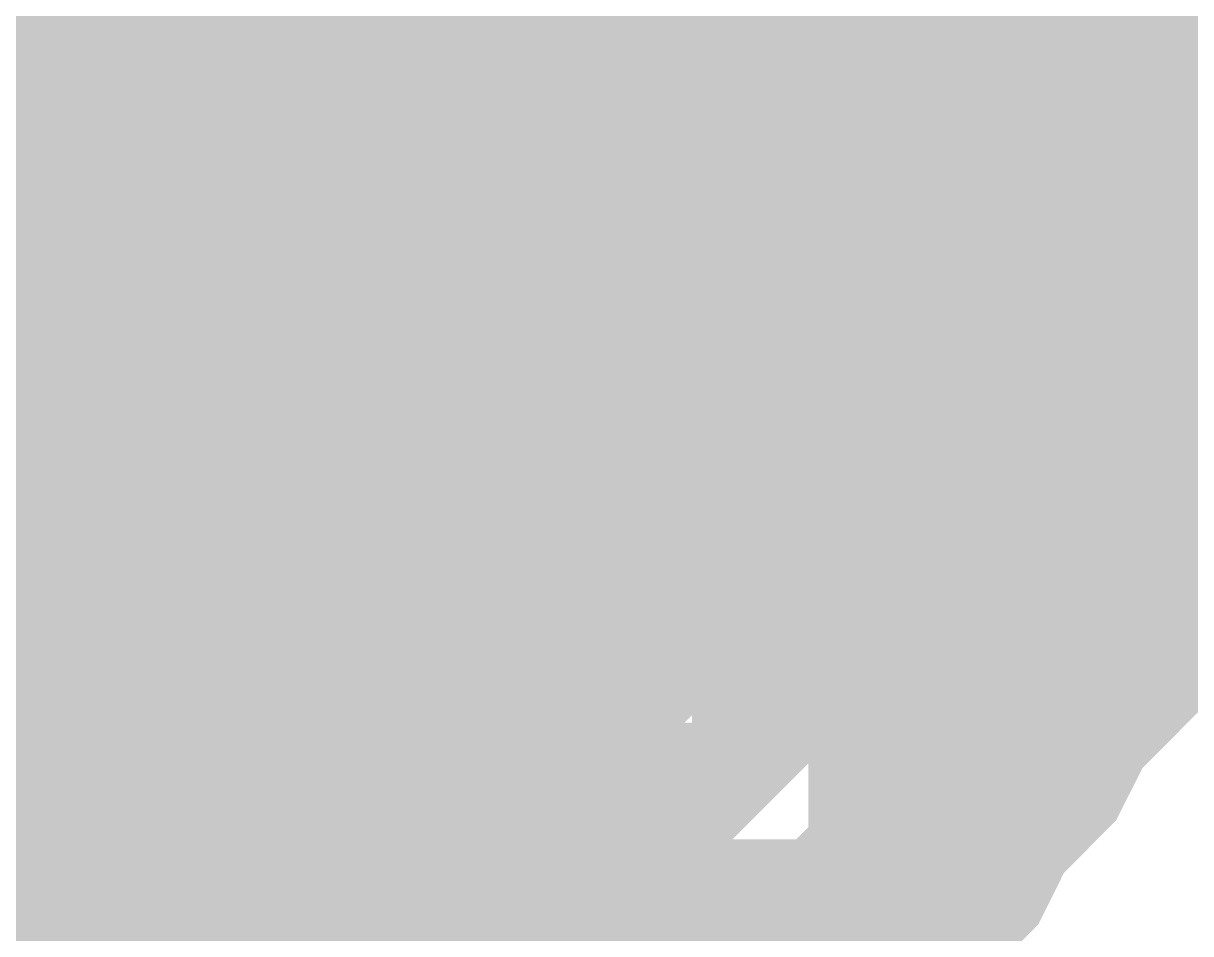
# Model space of a CAD drawing. Header units: inches. Extents: x 0 to 841, y 0 to 594.
# Drawn here: x 514.835 to 515.841, y 496.902 to 497.686 of the extents above; entities that cross this region are included whole.
import ezdxf

# ---------------------------------------------------------------- set-up
doc = ezdxf.new("R2010")
doc.units = ezdxf.units.IN
doc.layers.add('Sheet', color=255, linetype='Continuous')

msp = doc.modelspace()

# ---------------------------------------------------------------- linework, layer by layer
at = {"layer": 'Sheet'}
for points in [[(515.0025, 497.493, 0.7493, 0.7493, 0), (515.0025, 502.4789, 0.7493, 0.7493, 0)], [(515.3618, 497.8523, 0.2997, 0.2997, 0), (515.3618, 497.8299, 0.2997, 0.2997, 0), (515.3842, 497.8299, 0.2997, 0.2997, 0), (515.4067, 497.8074, 0.2997, 0.2997, 0), (515.4292, 497.7849, 0.2997, 0.2997, 0), (515.4292, 497.7625, 0.2997, 0.2997, 0), (515.4516, 497.74, 0.2997, 0.2997, 0), (515.4516, 497.7176, 0.2997, 0.2997, 0), (515.4741, 497.6951, 0.2997, 0.2997, 0), (515.4741, 497.6951, 0.2997, 0.2997, 0), (515.4965, 497.6726, 0.2997, 0.2997, 0), (515.4965, 497.6277, 0.2997, 0.2997, 0), (515.4965, 497.6053, 0.2997, 0.2997, 0), (515.519, 497.5828, 0.2997, 0.2997, 0), (515.519, 497.5603, 0.2997, 0.2997, 0), (515.519, 497.5379, 0.2997, 0.2997, 0), (515.519, 497.5154, 0.2997, 0.2997, 0), (515.519, 497.493, 0.2997, 0.2997, 0)], [(515.3618, 497.8523, 0.2997, 0.2997, 0), (515.3618, 497.8299, 0.2997, 0.2997, 0), (515.3842, 497.8299, 0.2997, 0.2997, 0), (515.4067, 497.8074, 0.2997, 0.2997, 0), (515.4292, 497.7849, 0.2997, 0.2997, 0), (515.4292, 497.7625, 0.2997, 0.2997, 0), (515.4516, 497.74, 0.2997, 0.2997, 0), (515.4516, 497.7176, 0.2997, 0.2997, 0), (515.4741, 497.6951, 0.2997, 0.2997, 0), (515.4741, 497.6951, 0.2997, 0.2997, 0), (515.4965, 497.6726, 0.2997, 0.2997, 0), (515.4965, 497.6277, 0.2997, 0.2997, 0), (515.4965, 497.6053, 0.2997, 0.2997, 0), (515.519, 497.5828, 0.2997, 0.2997, 0), (515.519, 497.5603, 0.2997, 0.2997, 0), (515.519, 497.5379, 0.2997, 0.2997, 0), (515.519, 497.5154, 0.2997, 0.2997, 0), (515.519, 497.493, 0.2997, 0.2997, 0)], [(515.3618, 497.8523, 0.2997, 0.2997, 0), (515.3618, 497.8299, 0.2997, 0.2997, 0), (515.3842, 497.8299, 0.2997, 0.2997, 0), (515.4067, 497.8074, 0.2997, 0.2997, 0), (515.4292, 497.7849, 0.2997, 0.2997, 0), (515.4292, 497.7625, 0.2997, 0.2997, 0), (515.4516, 497.74, 0.2997, 0.2997, 0), (515.4516, 497.7176, 0.2997, 0.2997, 0), (515.4741, 497.6951, 0.2997, 0.2997, 0), (515.4741, 497.6951, 0.2997, 0.2997, 0), (515.4965, 497.6726, 0.2997, 0.2997, 0), (515.4965, 497.6277, 0.2997, 0.2997, 0), (515.4965, 497.6053, 0.2997, 0.2997, 0), (515.519, 497.5828, 0.2997, 0.2997, 0), (515.519, 497.5603, 0.2997, 0.2997, 0), (515.519, 497.5379, 0.2997, 0.2997, 0), (515.519, 497.5154, 0.2997, 0.2997, 0), (515.519, 497.493, 0.2997, 0.2997, 0)], [(515.6762, 497.8523, 0.2997, 0.2997, 0), (515.6986, 497.8299, 0.2997, 0.2997, 0), (515.6986, 497.7849, 0.2997, 0.2997, 0), (515.7211, 497.7625, 0.2997, 0.2997, 0), (515.7211, 497.7176, 0.2997, 0.2997, 0), (515.7436, 497.6951, 0.2997, 0.2997, 0), (515.7436, 497.6502, 0.2997, 0.2997, 0), (515.766, 497.6053, 0.2997, 0.2997, 0), (515.766, 497.5828, 0.2997, 0.2997, 0), (515.766, 497.5379, 0.2997, 0.2997, 0), (515.766, 497.493, 0.2997, 0.2997, 0)], [(515.6762, 497.8523, 0.2997, 0.2997, 0), (515.6986, 497.8299, 0.2997, 0.2997, 0), (515.6986, 497.7849, 0.2997, 0.2997, 0), (515.7211, 497.7625, 0.2997, 0.2997, 0), (515.7211, 497.7176, 0.2997, 0.2997, 0), (515.7436, 497.6951, 0.2997, 0.2997, 0), (515.7436, 497.6502, 0.2997, 0.2997, 0), (515.766, 497.6053, 0.2997, 0.2997, 0), (515.766, 497.5828, 0.2997, 0.2997, 0), (515.766, 497.5379, 0.2997, 0.2997, 0), (515.766, 497.493, 0.2997, 0.2997, 0)], [(515.6762, 497.8523, 0.2997, 0.2997, 0), (515.6986, 497.8299, 0.2997, 0.2997, 0), (515.6986, 497.7849, 0.2997, 0.2997, 0), (515.7211, 497.7625, 0.2997, 0.2997, 0), (515.7211, 497.7176, 0.2997, 0.2997, 0), (515.7436, 497.6951, 0.2997, 0.2997, 0), (515.7436, 497.6502, 0.2997, 0.2997, 0), (515.766, 497.6053, 0.2997, 0.2997, 0), (515.766, 497.5828, 0.2997, 0.2997, 0), (515.766, 497.5379, 0.2997, 0.2997, 0), (515.766, 497.493, 0.2997, 0.2997, 0)], [(515.0025, 497.493, 0.7493, 0.7493, 0), (520.0105, 497.493, 0.7493, 0.7493, 0), (520.0105, 497.493, 0.7493, 0.7493, 0)], [(515.0025, 492.4846, 0.7493, 0.7493, 0), (515.0025, 497.493, 0.7493, 0.7493, 0)], [(515.7211, 497.7625, 0.0991, 0.0991, 0), (515.7211, 497.7176, 0.0991, 0.0991, 0), (515.7436, 497.6951, 0.0991, 0.0991, 0), (515.7436, 497.6502, 0.0991, 0.0991, 0), (515.766, 497.6053, 0.0991, 0.0991, 0), (515.766, 497.5828, 0.0991, 0.0991, 0), (515.766, 497.5379, 0.0991, 0.0991, 0), (515.766, 497.493, 0.0991, 0.0991, 0)], [(515.7211, 497.7625, 0.0991, 0.0991, 0), (515.7211, 497.7176, 0.0991, 0.0991, 0), (515.7436, 497.6951, 0.0991, 0.0991, 0), (515.7436, 497.6502, 0.0991, 0.0991, 0), (515.766, 497.6053, 0.0991, 0.0991, 0), (515.766, 497.5828, 0.0991, 0.0991, 0), (515.766, 497.5379, 0.0991, 0.0991, 0), (515.766, 497.493, 0.0991, 0.0991, 0)], [(515.7211, 497.7625, 0.0991, 0.0991, 0), (515.7211, 497.7176, 0.0991, 0.0991, 0), (515.7436, 497.6951, 0.0991, 0.0991, 0), (515.7436, 497.6502, 0.0991, 0.0991, 0), (515.766, 497.6053, 0.0991, 0.0991, 0), (515.766, 497.5828, 0.0991, 0.0991, 0), (515.766, 497.5379, 0.0991, 0.0991, 0), (515.766, 497.493, 0.0991, 0.0991, 0)], [(515.4516, 497.74, 0.0991, 0.0991, 0), (515.4516, 497.7176, 0.0991, 0.0991, 0), (515.4741, 497.6951, 0.0991, 0.0991, 0), (515.4741, 497.6951, 0.0991, 0.0991, 0), (515.4965, 497.6726, 0.0991, 0.0991, 0), (515.4965, 497.6277, 0.0991, 0.0991, 0), (515.4965, 497.6053, 0.0991, 0.0991, 0), (515.519, 497.5828, 0.0991, 0.0991, 0), (515.519, 497.5603, 0.0991, 0.0991, 0), (515.519, 497.5379, 0.0991, 0.0991, 0), (515.519, 497.5154, 0.0991, 0.0991, 0), (515.519, 497.493, 0.0991, 0.0991, 0)], [(515.4516, 497.74, 0.0991, 0.0991, 0), (515.4516, 497.7176, 0.0991, 0.0991, 0), (515.4741, 497.6951, 0.0991, 0.0991, 0), (515.4741, 497.6951, 0.0991, 0.0991, 0), (515.4965, 497.6726, 0.0991, 0.0991, 0), (515.4965, 497.6277, 0.0991, 0.0991, 0), (515.4965, 497.6053, 0.0991, 0.0991, 0), (515.519, 497.5828, 0.0991, 0.0991, 0), (515.519, 497.5603, 0.0991, 0.0991, 0), (515.519, 497.5379, 0.0991, 0.0991, 0), (515.519, 497.5154, 0.0991, 0.0991, 0), (515.519, 497.493, 0.0991, 0.0991, 0)], [(515.4516, 497.74, 0.0991, 0.0991, 0), (515.4516, 497.7176, 0.0991, 0.0991, 0), (515.4741, 497.6951, 0.0991, 0.0991, 0), (515.4741, 497.6951, 0.0991, 0.0991, 0), (515.4965, 497.6726, 0.0991, 0.0991, 0), (515.4965, 497.6277, 0.0991, 0.0991, 0), (515.4965, 497.6053, 0.0991, 0.0991, 0), (515.519, 497.5828, 0.0991, 0.0991, 0), (515.519, 497.5603, 0.0991, 0.0991, 0), (515.519, 497.5379, 0.0991, 0.0991, 0), (515.519, 497.5154, 0.0991, 0.0991, 0), (515.519, 497.493, 0.0991, 0.0991, 0)], [(515.519, 497.493, 0.2997, 0.2997, 0), (515.519, 497.4705, 0.2997, 0.2997, 0), (515.519, 497.448, 0.2997, 0.2997, 0), (515.519, 497.4031, 0.2997, 0.2997, 0), (515.519, 497.3807, 0.2997, 0.2997, 0), (515.4965, 497.3582, 0.2997, 0.2997, 0), (515.4965, 497.3358, 0.2997, 0.2997, 0), (515.4965, 497.3133, 0.2997, 0.2997, 0), (515.4741, 497.2908, 0.2997, 0.2997, 0), (515.4741, 497.2684, 0.2997, 0.2997, 0), (515.4516, 497.2459, 0.2997, 0.2997, 0), (515.4516, 497.2235, 0.2997, 0.2997, 0), (515.4292, 497.201, 0.2997, 0.2997, 0), (515.4292, 497.1785, 0.2997, 0.2997, 0), (515.4067, 497.1561, 0.2997, 0.2997, 0), (515.3842, 497.1336, 0.2997, 0.2997, 0), (515.3618, 497.1336, 0.2997, 0.2997, 0), (515.3618, 497.1112, 0.2997, 0.2997, 0), (515.3393, 497.0887, 0.2997, 0.2997, 0), (515.3169, 497.0662, 0.2997, 0.2997, 0), (515.2944, 497.0662, 0.2997, 0.2997, 0), (515.272, 497.0438, 0.2997, 0.2997, 0), (515.2495, 497.0438, 0.2997, 0.2997, 0), (515.227, 497.0213, 0.2997, 0.2997, 0), (515.2046, 497.0213, 0.2997, 0.2997, 0), (515.1821, 496.9989, 0.2997, 0.2997, 0), (515.1597, 496.9989, 0.2997, 0.2997, 0), (515.1372, 496.9989, 0.2997, 0.2997, 0), (515.1147, 496.9764, 0.2997, 0.2997, 0), (515.0923, 496.9764, 0.2997, 0.2997, 0), (515.0474, 496.9764, 0.2997, 0.2997, 0), (515.0249, 496.9764, 0.2997, 0.2997, 0), (515.0025, 496.9764, 0.2997, 0.2997, 0)], [(515.519, 497.493, 0.2997, 0.2997, 0), (515.519, 497.4705, 0.2997, 0.2997, 0), (515.519, 497.448, 0.2997, 0.2997, 0), (515.519, 497.4031, 0.2997, 0.2997, 0), (515.519, 497.3807, 0.2997, 0.2997, 0), (515.4965, 497.3582, 0.2997, 0.2997, 0), (515.4965, 497.3358, 0.2997, 0.2997, 0), (515.4965, 497.3133, 0.2997, 0.2997, 0), (515.4741, 497.2908, 0.2997, 0.2997, 0), (515.4741, 497.2684, 0.2997, 0.2997, 0), (515.4516, 497.2459, 0.2997, 0.2997, 0), (515.4516, 497.2235, 0.2997, 0.2997, 0), (515.4292, 497.201, 0.2997, 0.2997, 0), (515.4292, 497.1785, 0.2997, 0.2997, 0), (515.4067, 497.1561, 0.2997, 0.2997, 0), (515.3842, 497.1336, 0.2997, 0.2997, 0), (515.3618, 497.1336, 0.2997, 0.2997, 0), (515.3618, 497.1112, 0.2997, 0.2997, 0), (515.3393, 497.0887, 0.2997, 0.2997, 0), (515.3169, 497.0662, 0.2997, 0.2997, 0), (515.2944, 497.0662, 0.2997, 0.2997, 0), (515.272, 497.0438, 0.2997, 0.2997, 0), (515.2495, 497.0438, 0.2997, 0.2997, 0), (515.227, 497.0213, 0.2997, 0.2997, 0), (515.2046, 497.0213, 0.2997, 0.2997, 0), (515.1821, 496.9989, 0.2997, 0.2997, 0), (515.1597, 496.9989, 0.2997, 0.2997, 0), (515.1372, 496.9989, 0.2997, 0.2997, 0), (515.1147, 496.9764, 0.2997, 0.2997, 0), (515.0923, 496.9764, 0.2997, 0.2997, 0), (515.0474, 496.9764, 0.2997, 0.2997, 0), (515.0249, 496.9764, 0.2997, 0.2997, 0), (515.0025, 496.9764, 0.2997, 0.2997, 0)], [(515.519, 497.493, 0.2997, 0.2997, 0), (515.519, 497.4705, 0.2997, 0.2997, 0), (515.519, 497.448, 0.2997, 0.2997, 0), (515.519, 497.4031, 0.2997, 0.2997, 0), (515.519, 497.3807, 0.2997, 0.2997, 0), (515.4965, 497.3582, 0.2997, 0.2997, 0), (515.4965, 497.3358, 0.2997, 0.2997, 0), (515.4965, 497.3133, 0.2997, 0.2997, 0), (515.4741, 497.2908, 0.2997, 0.2997, 0), (515.4741, 497.2684, 0.2997, 0.2997, 0), (515.4516, 497.2459, 0.2997, 0.2997, 0), (515.4516, 497.2235, 0.2997, 0.2997, 0), (515.4292, 497.201, 0.2997, 0.2997, 0), (515.4292, 497.1785, 0.2997, 0.2997, 0), (515.4067, 497.1561, 0.2997, 0.2997, 0), (515.3842, 497.1336, 0.2997, 0.2997, 0), (515.3618, 497.1336, 0.2997, 0.2997, 0), (515.3618, 497.1112, 0.2997, 0.2997, 0), (515.3393, 497.0887, 0.2997, 0.2997, 0), (515.3169, 497.0662, 0.2997, 0.2997, 0), (515.2944, 497.0662, 0.2997, 0.2997, 0), (515.272, 497.0438, 0.2997, 0.2997, 0), (515.2495, 497.0438, 0.2997, 0.2997, 0), (515.227, 497.0213, 0.2997, 0.2997, 0), (515.2046, 497.0213, 0.2997, 0.2997, 0), (515.1821, 496.9989, 0.2997, 0.2997, 0), (515.1597, 496.9989, 0.2997, 0.2997, 0), (515.1372, 496.9989, 0.2997, 0.2997, 0), (515.1147, 496.9764, 0.2997, 0.2997, 0), (515.0923, 496.9764, 0.2997, 0.2997, 0), (515.0474, 496.9764, 0.2997, 0.2997, 0), (515.0249, 496.9764, 0.2997, 0.2997, 0), (515.0025, 496.9764, 0.2997, 0.2997, 0)], [(515.766, 497.493, 0.2997, 0.2997, 0), (515.766, 497.448, 0.2997, 0.2997, 0), (515.766, 497.4031, 0.2997, 0.2997, 0), (515.766, 497.3807, 0.2997, 0.2997, 0), (515.7436, 497.3358, 0.2997, 0.2997, 0), (515.7436, 497.2908, 0.2997, 0.2997, 0), (515.7211, 497.2684, 0.2997, 0.2997, 0), (515.7211, 497.2235, 0.2997, 0.2997, 0), (515.6986, 497.201, 0.2997, 0.2997, 0), (515.6986, 497.1561, 0.2997, 0.2997, 0), (515.6762, 497.1336, 0.2997, 0.2997, 0), (515.6537, 497.0887, 0.2997, 0.2997, 0), (515.6313, 497.0662, 0.2997, 0.2997, 0), (515.6088, 497.0438, 0.2997, 0.2997, 0), (515.5864, 496.9989, 0.2997, 0.2997, 0), (515.5639, 496.9764, 0.2997, 0.2997, 0), (515.5414, 496.9539, 0.2997, 0.2997, 0), (515.519, 496.9315, 0.2997, 0.2997, 0), (515.4965, 496.909, 0.2997, 0.2997, 0), (515.4516, 496.8866, 0.2997, 0.2997, 0), (515.4292, 496.8641, 0.2997, 0.2997, 0), (515.4067, 496.8417, 0.2997, 0.2997, 0), (515.3618, 496.8192, 0.2997, 0.2997, 0), (515.3393, 496.7967, 0.2997, 0.2997, 0), (515.2944, 496.7967, 0.2997, 0.2997, 0), (515.272, 496.7743, 0.2997, 0.2997, 0), (515.227, 496.7743, 0.2997, 0.2997, 0), (515.2046, 496.7518, 0.2997, 0.2997, 0)], [(515.766, 497.493, 0.2997, 0.2997, 0), (515.766, 497.448, 0.2997, 0.2997, 0), (515.766, 497.4031, 0.2997, 0.2997, 0), (515.766, 497.3807, 0.2997, 0.2997, 0), (515.7436, 497.3358, 0.2997, 0.2997, 0), (515.7436, 497.2908, 0.2997, 0.2997, 0), (515.7211, 497.2684, 0.2997, 0.2997, 0), (515.7211, 497.2235, 0.2997, 0.2997, 0), (515.6986, 497.201, 0.2997, 0.2997, 0), (515.6986, 497.1561, 0.2997, 0.2997, 0), (515.6762, 497.1336, 0.2997, 0.2997, 0), (515.6537, 497.0887, 0.2997, 0.2997, 0), (515.6313, 497.0662, 0.2997, 0.2997, 0), (515.6088, 497.0438, 0.2997, 0.2997, 0), (515.5864, 496.9989, 0.2997, 0.2997, 0), (515.5639, 496.9764, 0.2997, 0.2997, 0), (515.5414, 496.9539, 0.2997, 0.2997, 0), (515.519, 496.9315, 0.2997, 0.2997, 0), (515.4965, 496.909, 0.2997, 0.2997, 0), (515.4516, 496.8866, 0.2997, 0.2997, 0), (515.4292, 496.8641, 0.2997, 0.2997, 0), (515.4067, 496.8417, 0.2997, 0.2997, 0), (515.3618, 496.8192, 0.2997, 0.2997, 0), (515.3393, 496.7967, 0.2997, 0.2997, 0), (515.2944, 496.7967, 0.2997, 0.2997, 0), (515.272, 496.7743, 0.2997, 0.2997, 0), (515.227, 496.7743, 0.2997, 0.2997, 0), (515.2046, 496.7518, 0.2997, 0.2997, 0)], [(515.766, 497.493, 0.2997, 0.2997, 0), (515.766, 497.448, 0.2997, 0.2997, 0), (515.766, 497.4031, 0.2997, 0.2997, 0), (515.766, 497.3807, 0.2997, 0.2997, 0), (515.7436, 497.3358, 0.2997, 0.2997, 0), (515.7436, 497.2908, 0.2997, 0.2997, 0), (515.7211, 497.2684, 0.2997, 0.2997, 0), (515.7211, 497.2235, 0.2997, 0.2997, 0), (515.6986, 497.201, 0.2997, 0.2997, 0), (515.6986, 497.1561, 0.2997, 0.2997, 0), (515.6762, 497.1336, 0.2997, 0.2997, 0), (515.6537, 497.0887, 0.2997, 0.2997, 0), (515.6313, 497.0662, 0.2997, 0.2997, 0), (515.6088, 497.0438, 0.2997, 0.2997, 0), (515.5864, 496.9989, 0.2997, 0.2997, 0), (515.5639, 496.9764, 0.2997, 0.2997, 0), (515.5414, 496.9539, 0.2997, 0.2997, 0), (515.519, 496.9315, 0.2997, 0.2997, 0), (515.4965, 496.909, 0.2997, 0.2997, 0), (515.4516, 496.8866, 0.2997, 0.2997, 0), (515.4292, 496.8641, 0.2997, 0.2997, 0), (515.4067, 496.8417, 0.2997, 0.2997, 0), (515.3618, 496.8192, 0.2997, 0.2997, 0), (515.3393, 496.7967, 0.2997, 0.2997, 0), (515.2944, 496.7967, 0.2997, 0.2997, 0), (515.272, 496.7743, 0.2997, 0.2997, 0), (515.227, 496.7743, 0.2997, 0.2997, 0), (515.2046, 496.7518, 0.2997, 0.2997, 0)], [(515.519, 497.493, 0.2997, 0.2997, 0), (515.519, 497.493, 0.2997, 0.2997, 0), (515.519, 497.493, 0.2997, 0.2997, 0), (515.519, 497.493, 0.2997, 0.2997, 0), (515.519, 497.493, 0.2997, 0.2997, 0), (515.519, 497.493, 0.2997, 0.2997, 0), (515.519, 497.493, 0.2997, 0.2997, 0), (515.519, 497.493, 0.2997, 0.2997, 0), (515.519, 497.493, 0.2997, 0.2997, 0), (515.519, 497.493, 0.2997, 0.2997, 0), (515.519, 497.493, 0.2997, 0.2997, 0), (515.519, 497.493, 0.2997, 0.2997, 0), (515.519, 497.493, 0.2997, 0.2997, 0), (515.519, 497.493, 0.2997, 0.2997, 0), (515.519, 497.493, 0.2997, 0.2997, 0), (515.519, 497.493, 0.2997, 0.2997, 0), (515.519, 497.493, 0.2997, 0.2997, 0), (515.519, 497.493, 0.2997, 0.2997, 0), (515.519, 497.493, 0.2997, 0.2997, 0), (515.519, 497.493, 0.2997, 0.2997, 0), (515.519, 497.493, 0.2997, 0.2997, 0), (515.519, 497.493, 0.2997, 0.2997, 0), (515.519, 497.493, 0.2997, 0.2997, 0), (515.519, 497.493, 0.2997, 0.2997, 0), (515.519, 497.493, 0.2997, 0.2997, 0), (515.519, 497.493, 0.2997, 0.2997, 0), (515.519, 497.493, 0.2997, 0.2997, 0), (515.519, 497.493, 0.2997, 0.2997, 0), (515.519, 497.493, 0.2997, 0.2997, 0), (515.519, 497.493, 0.2997, 0.2997, 0), (515.519, 497.493, 0.2997, 0.2997, 0), (515.519, 497.493, 0.2997, 0.2997, 0), (515.519, 497.493, 0.2997, 0.2997, 0)], [(515.519, 497.493, 0.2997, 0.2997, 0), (515.519, 497.493, 0.2997, 0.2997, 0)], [(515.519, 497.493, 0.2997, 0.2997, 0), (515.519, 497.493, 0.2997, 0.2997, 0), (515.519, 497.493, 0.2997, 0.2997, 0), (515.519, 497.493, 0.2997, 0.2997, 0), (515.519, 497.493, 0.2997, 0.2997, 0), (515.519, 497.493, 0.2997, 0.2997, 0), (515.519, 497.493, 0.2997, 0.2997, 0), (515.519, 497.493, 0.2997, 0.2997, 0), (515.519, 497.493, 0.2997, 0.2997, 0), (515.519, 497.493, 0.2997, 0.2997, 0), (515.519, 497.493, 0.2997, 0.2997, 0), (515.519, 497.493, 0.2997, 0.2997, 0), (515.519, 497.493, 0.2997, 0.2997, 0), (515.519, 497.493, 0.2997, 0.2997, 0), (515.519, 497.493, 0.2997, 0.2997, 0), (515.519, 497.493, 0.2997, 0.2997, 0), (515.519, 497.493, 0.2997, 0.2997, 0), (515.519, 497.493, 0.2997, 0.2997, 0), (515.519, 497.493, 0.2997, 0.2997, 0), (515.519, 497.493, 0.2997, 0.2997, 0), (515.519, 497.493, 0.2997, 0.2997, 0), (515.519, 497.493, 0.2997, 0.2997, 0), (515.519, 497.493, 0.2997, 0.2997, 0), (515.519, 497.493, 0.2997, 0.2997, 0), (515.519, 497.493, 0.2997, 0.2997, 0), (515.519, 497.493, 0.2997, 0.2997, 0), (515.519, 497.493, 0.2997, 0.2997, 0), (515.519, 497.493, 0.2997, 0.2997, 0), (515.519, 497.493, 0.2997, 0.2997, 0), (515.519, 497.493, 0.2997, 0.2997, 0), (515.519, 497.493, 0.2997, 0.2997, 0), (515.519, 497.493, 0.2997, 0.2997, 0), (515.519, 497.493, 0.2997, 0.2997, 0)], [(515.519, 497.493, 0.2997, 0.2997, 0), (515.519, 497.493, 0.2997, 0.2997, 0)], [(515.519, 497.493, 0.2997, 0.2997, 0), (515.519, 497.493, 0.2997, 0.2997, 0), (515.519, 497.493, 0.2997, 0.2997, 0), (515.519, 497.493, 0.2997, 0.2997, 0), (515.519, 497.493, 0.2997, 0.2997, 0), (515.519, 497.493, 0.2997, 0.2997, 0), (515.519, 497.493, 0.2997, 0.2997, 0), (515.519, 497.493, 0.2997, 0.2997, 0), (515.519, 497.493, 0.2997, 0.2997, 0), (515.519, 497.493, 0.2997, 0.2997, 0), (515.519, 497.493, 0.2997, 0.2997, 0), (515.519, 497.493, 0.2997, 0.2997, 0), (515.519, 497.493, 0.2997, 0.2997, 0), (515.519, 497.493, 0.2997, 0.2997, 0), (515.519, 497.493, 0.2997, 0.2997, 0), (515.519, 497.493, 0.2997, 0.2997, 0), (515.519, 497.493, 0.2997, 0.2997, 0), (515.519, 497.493, 0.2997, 0.2997, 0), (515.519, 497.493, 0.2997, 0.2997, 0), (515.519, 497.493, 0.2997, 0.2997, 0), (515.519, 497.493, 0.2997, 0.2997, 0), (515.519, 497.493, 0.2997, 0.2997, 0), (515.519, 497.493, 0.2997, 0.2997, 0), (515.519, 497.493, 0.2997, 0.2997, 0), (515.519, 497.493, 0.2997, 0.2997, 0), (515.519, 497.493, 0.2997, 0.2997, 0), (515.519, 497.493, 0.2997, 0.2997, 0), (515.519, 497.493, 0.2997, 0.2997, 0), (515.519, 497.493, 0.2997, 0.2997, 0), (515.519, 497.493, 0.2997, 0.2997, 0), (515.519, 497.493, 0.2997, 0.2997, 0), (515.519, 497.493, 0.2997, 0.2997, 0), (515.519, 497.493, 0.2997, 0.2997, 0)], [(515.519, 497.493, 0.2997, 0.2997, 0), (515.519, 497.493, 0.2997, 0.2997, 0)], [(515.766, 497.493, 0.2997, 0.2997, 0), (515.766, 497.493, 0.2997, 0.2997, 0), (515.766, 497.493, 0.2997, 0.2997, 0), (515.766, 497.493, 0.2997, 0.2997, 0), (515.766, 497.493, 0.2997, 0.2997, 0), (515.766, 497.493, 0.2997, 0.2997, 0), (515.766, 497.493, 0.2997, 0.2997, 0), (515.766, 497.493, 0.2997, 0.2997, 0), (515.766, 497.493, 0.2997, 0.2997, 0), (515.766, 497.493, 0.2997, 0.2997, 0), (515.766, 497.493, 0.2997, 0.2997, 0), (515.766, 497.493, 0.2997, 0.2997, 0), (515.766, 497.493, 0.2997, 0.2997, 0), (515.766, 497.493, 0.2997, 0.2997, 0), (515.766, 497.493, 0.2997, 0.2997, 0), (515.766, 497.493, 0.2997, 0.2997, 0), (515.766, 497.493, 0.2997, 0.2997, 0), (515.766, 497.493, 0.2997, 0.2997, 0), (515.766, 497.493, 0.2997, 0.2997, 0), (515.766, 497.493, 0.2997, 0.2997, 0), (515.766, 497.493, 0.2997, 0.2997, 0), (515.766, 497.493, 0.2997, 0.2997, 0), (515.766, 497.493, 0.2997, 0.2997, 0), (515.766, 497.493, 0.2997, 0.2997, 0), (515.766, 497.493, 0.2997, 0.2997, 0), (515.766, 497.493, 0.2997, 0.2997, 0), (515.766, 497.493, 0.2997, 0.2997, 0), (515.766, 497.493, 0.2997, 0.2997, 0), (515.766, 497.493, 0.2997, 0.2997, 0), (515.766, 497.493, 0.2997, 0.2997, 0), (515.766, 497.493, 0.2997, 0.2997, 0), (515.766, 497.493, 0.2997, 0.2997, 0), (515.766, 497.493, 0.2997, 0.2997, 0)], [(515.766, 497.493, 0.2997, 0.2997, 0), (515.766, 497.493, 0.2997, 0.2997, 0)], [(515.766, 497.493, 0.2997, 0.2997, 0), (515.766, 497.493, 0.2997, 0.2997, 0), (515.766, 497.493, 0.2997, 0.2997, 0), (515.766, 497.493, 0.2997, 0.2997, 0), (515.766, 497.493, 0.2997, 0.2997, 0), (515.766, 497.493, 0.2997, 0.2997, 0), (515.766, 497.493, 0.2997, 0.2997, 0), (515.766, 497.493, 0.2997, 0.2997, 0), (515.766, 497.493, 0.2997, 0.2997, 0), (515.766, 497.493, 0.2997, 0.2997, 0), (515.766, 497.493, 0.2997, 0.2997, 0), (515.766, 497.493, 0.2997, 0.2997, 0), (515.766, 497.493, 0.2997, 0.2997, 0), (515.766, 497.493, 0.2997, 0.2997, 0), (515.766, 497.493, 0.2997, 0.2997, 0), (515.766, 497.493, 0.2997, 0.2997, 0), (515.766, 497.493, 0.2997, 0.2997, 0), (515.766, 497.493, 0.2997, 0.2997, 0), (515.766, 497.493, 0.2997, 0.2997, 0), (515.766, 497.493, 0.2997, 0.2997, 0), (515.766, 497.493, 0.2997, 0.2997, 0), (515.766, 497.493, 0.2997, 0.2997, 0), (515.766, 497.493, 0.2997, 0.2997, 0), (515.766, 497.493, 0.2997, 0.2997, 0), (515.766, 497.493, 0.2997, 0.2997, 0), (515.766, 497.493, 0.2997, 0.2997, 0), (515.766, 497.493, 0.2997, 0.2997, 0), (515.766, 497.493, 0.2997, 0.2997, 0), (515.766, 497.493, 0.2997, 0.2997, 0), (515.766, 497.493, 0.2997, 0.2997, 0), (515.766, 497.493, 0.2997, 0.2997, 0), (515.766, 497.493, 0.2997, 0.2997, 0), (515.766, 497.493, 0.2997, 0.2997, 0)], [(515.766, 497.493, 0.2997, 0.2997, 0), (515.766, 497.493, 0.2997, 0.2997, 0)], [(515.766, 497.493, 0.2997, 0.2997, 0), (515.766, 497.493, 0.2997, 0.2997, 0), (515.766, 497.493, 0.2997, 0.2997, 0), (515.766, 497.493, 0.2997, 0.2997, 0), (515.766, 497.493, 0.2997, 0.2997, 0), (515.766, 497.493, 0.2997, 0.2997, 0), (515.766, 497.493, 0.2997, 0.2997, 0), (515.766, 497.493, 0.2997, 0.2997, 0), (515.766, 497.493, 0.2997, 0.2997, 0), (515.766, 497.493, 0.2997, 0.2997, 0), (515.766, 497.493, 0.2997, 0.2997, 0), (515.766, 497.493, 0.2997, 0.2997, 0), (515.766, 497.493, 0.2997, 0.2997, 0), (515.766, 497.493, 0.2997, 0.2997, 0), (515.766, 497.493, 0.2997, 0.2997, 0), (515.766, 497.493, 0.2997, 0.2997, 0), (515.766, 497.493, 0.2997, 0.2997, 0), (515.766, 497.493, 0.2997, 0.2997, 0), (515.766, 497.493, 0.2997, 0.2997, 0), (515.766, 497.493, 0.2997, 0.2997, 0), (515.766, 497.493, 0.2997, 0.2997, 0), (515.766, 497.493, 0.2997, 0.2997, 0), (515.766, 497.493, 0.2997, 0.2997, 0), (515.766, 497.493, 0.2997, 0.2997, 0), (515.766, 497.493, 0.2997, 0.2997, 0), (515.766, 497.493, 0.2997, 0.2997, 0), (515.766, 497.493, 0.2997, 0.2997, 0), (515.766, 497.493, 0.2997, 0.2997, 0), (515.766, 497.493, 0.2997, 0.2997, 0), (515.766, 497.493, 0.2997, 0.2997, 0), (515.766, 497.493, 0.2997, 0.2997, 0), (515.766, 497.493, 0.2997, 0.2997, 0), (515.766, 497.493, 0.2997, 0.2997, 0)], [(515.766, 497.493, 0.2997, 0.2997, 0), (515.766, 497.493, 0.2997, 0.2997, 0)], [(515.519, 497.493, 0.0991, 0.0991, 0), (515.519, 497.4705, 0.0991, 0.0991, 0), (515.519, 497.448, 0.0991, 0.0991, 0), (515.519, 497.4031, 0.0991, 0.0991, 0), (515.519, 497.3807, 0.0991, 0.0991, 0), (515.4965, 497.3582, 0.0991, 0.0991, 0), (515.4965, 497.3358, 0.0991, 0.0991, 0), (515.4965, 497.3133, 0.0991, 0.0991, 0), (515.4741, 497.2908, 0.0991, 0.0991, 0), (515.4741, 497.2684, 0.0991, 0.0991, 0), (515.4516, 497.2459, 0.0991, 0.0991, 0), (515.4516, 497.2235, 0.0991, 0.0991, 0), (515.4292, 497.201, 0.0991, 0.0991, 0), (515.4292, 497.1785, 0.0991, 0.0991, 0), (515.4067, 497.1561, 0.0991, 0.0991, 0), (515.3842, 497.1336, 0.0991, 0.0991, 0), (515.3618, 497.1336, 0.0991, 0.0991, 0), (515.3618, 497.1112, 0.0991, 0.0991, 0), (515.3393, 497.0887, 0.0991, 0.0991, 0), (515.3169, 497.0662, 0.0991, 0.0991, 0), (515.2944, 497.0662, 0.0991, 0.0991, 0), (515.272, 497.0438, 0.0991, 0.0991, 0), (515.2495, 497.0438, 0.0991, 0.0991, 0), (515.227, 497.0213, 0.0991, 0.0991, 0), (515.2046, 497.0213, 0.0991, 0.0991, 0), (515.1821, 496.9989, 0.0991, 0.0991, 0), (515.1597, 496.9989, 0.0991, 0.0991, 0), (515.1372, 496.9989, 0.0991, 0.0991, 0), (515.1147, 496.9764, 0.0991, 0.0991, 0), (515.0923, 496.9764, 0.0991, 0.0991, 0), (515.0474, 496.9764, 0.0991, 0.0991, 0), (515.0249, 496.9764, 0.0991, 0.0991, 0), (515.0025, 496.9764, 0.0991, 0.0991, 0)], [(515.519, 497.493, 0.0991, 0.0991, 0), (515.519, 497.4705, 0.0991, 0.0991, 0), (515.519, 497.448, 0.0991, 0.0991, 0), (515.519, 497.4031, 0.0991, 0.0991, 0), (515.519, 497.3807, 0.0991, 0.0991, 0), (515.4965, 497.3582, 0.0991, 0.0991, 0), (515.4965, 497.3358, 0.0991, 0.0991, 0), (515.4965, 497.3133, 0.0991, 0.0991, 0), (515.4741, 497.2908, 0.0991, 0.0991, 0), (515.4741, 497.2684, 0.0991, 0.0991, 0), (515.4516, 497.2459, 0.0991, 0.0991, 0), (515.4516, 497.2235, 0.0991, 0.0991, 0), (515.4292, 497.201, 0.0991, 0.0991, 0), (515.4292, 497.1785, 0.0991, 0.0991, 0), (515.4067, 497.1561, 0.0991, 0.0991, 0), (515.3842, 497.1336, 0.0991, 0.0991, 0), (515.3618, 497.1336, 0.0991, 0.0991, 0), (515.3618, 497.1112, 0.0991, 0.0991, 0), (515.3393, 497.0887, 0.0991, 0.0991, 0), (515.3169, 497.0662, 0.0991, 0.0991, 0), (515.2944, 497.0662, 0.0991, 0.0991, 0), (515.272, 497.0438, 0.0991, 0.0991, 0), (515.2495, 497.0438, 0.0991, 0.0991, 0), (515.227, 497.0213, 0.0991, 0.0991, 0), (515.2046, 497.0213, 0.0991, 0.0991, 0), (515.1821, 496.9989, 0.0991, 0.0991, 0), (515.1597, 496.9989, 0.0991, 0.0991, 0), (515.1372, 496.9989, 0.0991, 0.0991, 0), (515.1147, 496.9764, 0.0991, 0.0991, 0), (515.0923, 496.9764, 0.0991, 0.0991, 0), (515.0474, 496.9764, 0.0991, 0.0991, 0), (515.0249, 496.9764, 0.0991, 0.0991, 0), (515.0025, 496.9764, 0.0991, 0.0991, 0)], [(515.519, 497.493, 0.0991, 0.0991, 0), (515.519, 497.4705, 0.0991, 0.0991, 0), (515.519, 497.448, 0.0991, 0.0991, 0), (515.519, 497.4031, 0.0991, 0.0991, 0), (515.519, 497.3807, 0.0991, 0.0991, 0), (515.4965, 497.3582, 0.0991, 0.0991, 0), (515.4965, 497.3358, 0.0991, 0.0991, 0), (515.4965, 497.3133, 0.0991, 0.0991, 0), (515.4741, 497.2908, 0.0991, 0.0991, 0), (515.4741, 497.2684, 0.0991, 0.0991, 0), (515.4516, 497.2459, 0.0991, 0.0991, 0), (515.4516, 497.2235, 0.0991, 0.0991, 0), (515.4292, 497.201, 0.0991, 0.0991, 0), (515.4292, 497.1785, 0.0991, 0.0991, 0), (515.4067, 497.1561, 0.0991, 0.0991, 0), (515.3842, 497.1336, 0.0991, 0.0991, 0), (515.3618, 497.1336, 0.0991, 0.0991, 0), (515.3618, 497.1112, 0.0991, 0.0991, 0), (515.3393, 497.0887, 0.0991, 0.0991, 0), (515.3169, 497.0662, 0.0991, 0.0991, 0), (515.2944, 497.0662, 0.0991, 0.0991, 0), (515.272, 497.0438, 0.0991, 0.0991, 0), (515.2495, 497.0438, 0.0991, 0.0991, 0), (515.227, 497.0213, 0.0991, 0.0991, 0), (515.2046, 497.0213, 0.0991, 0.0991, 0), (515.1821, 496.9989, 0.0991, 0.0991, 0), (515.1597, 496.9989, 0.0991, 0.0991, 0), (515.1372, 496.9989, 0.0991, 0.0991, 0), (515.1147, 496.9764, 0.0991, 0.0991, 0), (515.0923, 496.9764, 0.0991, 0.0991, 0), (515.0474, 496.9764, 0.0991, 0.0991, 0), (515.0249, 496.9764, 0.0991, 0.0991, 0), (515.0025, 496.9764, 0.0991, 0.0991, 0)], [(515.766, 497.493, 0.0991, 0.0991, 0), (515.766, 497.448, 0.0991, 0.0991, 0), (515.766, 497.4031, 0.0991, 0.0991, 0), (515.766, 497.3807, 0.0991, 0.0991, 0), (515.7436, 497.3358, 0.0991, 0.0991, 0), (515.7436, 497.2908, 0.0991, 0.0991, 0), (515.7211, 497.2684, 0.0991, 0.0991, 0), (515.7211, 497.2235, 0.0991, 0.0991, 0), (515.6986, 497.201, 0.0991, 0.0991, 0), (515.6986, 497.1561, 0.0991, 0.0991, 0), (515.6762, 497.1336, 0.0991, 0.0991, 0), (515.6537, 497.0887, 0.0991, 0.0991, 0), (515.6313, 497.0662, 0.0991, 0.0991, 0), (515.6088, 497.0438, 0.0991, 0.0991, 0), (515.5864, 496.9989, 0.0991, 0.0991, 0), (515.5639, 496.9764, 0.0991, 0.0991, 0), (515.5414, 496.9539, 0.0991, 0.0991, 0), (515.519, 496.9315, 0.0991, 0.0991, 0), (515.4965, 496.909, 0.0991, 0.0991, 0), (515.4516, 496.8866, 0.0991, 0.0991, 0), (515.4292, 496.8641, 0.0991, 0.0991, 0), (515.4067, 496.8417, 0.0991, 0.0991, 0)], [(515.766, 497.493, 0.0991, 0.0991, 0), (515.766, 497.448, 0.0991, 0.0991, 0), (515.766, 497.4031, 0.0991, 0.0991, 0), (515.766, 497.3807, 0.0991, 0.0991, 0), (515.7436, 497.3358, 0.0991, 0.0991, 0), (515.7436, 497.2908, 0.0991, 0.0991, 0), (515.7211, 497.2684, 0.0991, 0.0991, 0), (515.7211, 497.2235, 0.0991, 0.0991, 0), (515.6986, 497.201, 0.0991, 0.0991, 0), (515.6986, 497.1561, 0.0991, 0.0991, 0), (515.6762, 497.1336, 0.0991, 0.0991, 0), (515.6537, 497.0887, 0.0991, 0.0991, 0), (515.6313, 497.0662, 0.0991, 0.0991, 0), (515.6088, 497.0438, 0.0991, 0.0991, 0), (515.5864, 496.9989, 0.0991, 0.0991, 0), (515.5639, 496.9764, 0.0991, 0.0991, 0), (515.5414, 496.9539, 0.0991, 0.0991, 0), (515.519, 496.9315, 0.0991, 0.0991, 0), (515.4965, 496.909, 0.0991, 0.0991, 0), (515.4516, 496.8866, 0.0991, 0.0991, 0), (515.4292, 496.8641, 0.0991, 0.0991, 0), (515.4067, 496.8417, 0.0991, 0.0991, 0)], [(515.766, 497.493, 0.0991, 0.0991, 0), (515.766, 497.448, 0.0991, 0.0991, 0), (515.766, 497.4031, 0.0991, 0.0991, 0), (515.766, 497.3807, 0.0991, 0.0991, 0), (515.7436, 497.3358, 0.0991, 0.0991, 0), (515.7436, 497.2908, 0.0991, 0.0991, 0), (515.7211, 497.2684, 0.0991, 0.0991, 0), (515.7211, 497.2235, 0.0991, 0.0991, 0), (515.6986, 497.201, 0.0991, 0.0991, 0), (515.6986, 497.1561, 0.0991, 0.0991, 0), (515.6762, 497.1336, 0.0991, 0.0991, 0), (515.6537, 497.0887, 0.0991, 0.0991, 0), (515.6313, 497.0662, 0.0991, 0.0991, 0), (515.6088, 497.0438, 0.0991, 0.0991, 0), (515.5864, 496.9989, 0.0991, 0.0991, 0), (515.5639, 496.9764, 0.0991, 0.0991, 0), (515.5414, 496.9539, 0.0991, 0.0991, 0), (515.519, 496.9315, 0.0991, 0.0991, 0), (515.4965, 496.909, 0.0991, 0.0991, 0), (515.4516, 496.8866, 0.0991, 0.0991, 0), (515.4292, 496.8641, 0.0991, 0.0991, 0), (515.4067, 496.8417, 0.0991, 0.0991, 0)], [(515.519, 497.493, 0.0991, 0.0991, 0), (515.519, 497.493, 0.0991, 0.0991, 0), (515.519, 497.493, 0.0991, 0.0991, 0), (515.519, 497.493, 0.0991, 0.0991, 0), (515.519, 497.493, 0.0991, 0.0991, 0), (515.519, 497.493, 0.0991, 0.0991, 0), (515.519, 497.493, 0.0991, 0.0991, 0), (515.519, 497.493, 0.0991, 0.0991, 0), (515.519, 497.493, 0.0991, 0.0991, 0), (515.519, 497.493, 0.0991, 0.0991, 0), (515.519, 497.493, 0.0991, 0.0991, 0), (515.519, 497.493, 0.0991, 0.0991, 0), (515.519, 497.493, 0.0991, 0.0991, 0), (515.519, 497.493, 0.0991, 0.0991, 0), (515.519, 497.493, 0.0991, 0.0991, 0), (515.519, 497.493, 0.0991, 0.0991, 0), (515.519, 497.493, 0.0991, 0.0991, 0), (515.519, 497.493, 0.0991, 0.0991, 0), (515.519, 497.493, 0.0991, 0.0991, 0), (515.519, 497.493, 0.0991, 0.0991, 0), (515.519, 497.493, 0.0991, 0.0991, 0), (515.519, 497.493, 0.0991, 0.0991, 0), (515.519, 497.493, 0.0991, 0.0991, 0), (515.519, 497.493, 0.0991, 0.0991, 0), (515.519, 497.493, 0.0991, 0.0991, 0), (515.519, 497.493, 0.0991, 0.0991, 0), (515.519, 497.493, 0.0991, 0.0991, 0), (515.519, 497.493, 0.0991, 0.0991, 0), (515.519, 497.493, 0.0991, 0.0991, 0), (515.519, 497.493, 0.0991, 0.0991, 0), (515.519, 497.493, 0.0991, 0.0991, 0), (515.519, 497.493, 0.0991, 0.0991, 0), (515.519, 497.493, 0.0991, 0.0991, 0)], [(515.519, 497.493, 0.0991, 0.0991, 0), (515.519, 497.493, 0.0991, 0.0991, 0)], [(515.519, 497.493, 0.0991, 0.0991, 0), (515.519, 497.493, 0.0991, 0.0991, 0), (515.519, 497.493, 0.0991, 0.0991, 0), (515.519, 497.493, 0.0991, 0.0991, 0), (515.519, 497.493, 0.0991, 0.0991, 0), (515.519, 497.493, 0.0991, 0.0991, 0), (515.519, 497.493, 0.0991, 0.0991, 0), (515.519, 497.493, 0.0991, 0.0991, 0), (515.519, 497.493, 0.0991, 0.0991, 0), (515.519, 497.493, 0.0991, 0.0991, 0), (515.519, 497.493, 0.0991, 0.0991, 0), (515.519, 497.493, 0.0991, 0.0991, 0), (515.519, 497.493, 0.0991, 0.0991, 0), (515.519, 497.493, 0.0991, 0.0991, 0), (515.519, 497.493, 0.0991, 0.0991, 0), (515.519, 497.493, 0.0991, 0.0991, 0), (515.519, 497.493, 0.0991, 0.0991, 0), (515.519, 497.493, 0.0991, 0.0991, 0), (515.519, 497.493, 0.0991, 0.0991, 0), (515.519, 497.493, 0.0991, 0.0991, 0), (515.519, 497.493, 0.0991, 0.0991, 0), (515.519, 497.493, 0.0991, 0.0991, 0), (515.519, 497.493, 0.0991, 0.0991, 0), (515.519, 497.493, 0.0991, 0.0991, 0), (515.519, 497.493, 0.0991, 0.0991, 0), (515.519, 497.493, 0.0991, 0.0991, 0), (515.519, 497.493, 0.0991, 0.0991, 0), (515.519, 497.493, 0.0991, 0.0991, 0), (515.519, 497.493, 0.0991, 0.0991, 0), (515.519, 497.493, 0.0991, 0.0991, 0), (515.519, 497.493, 0.0991, 0.0991, 0), (515.519, 497.493, 0.0991, 0.0991, 0), (515.519, 497.493, 0.0991, 0.0991, 0)], [(515.519, 497.493, 0.0991, 0.0991, 0), (515.519, 497.493, 0.0991, 0.0991, 0)], [(515.519, 497.493, 0.0991, 0.0991, 0), (515.519, 497.493, 0.0991, 0.0991, 0), (515.519, 497.493, 0.0991, 0.0991, 0), (515.519, 497.493, 0.0991, 0.0991, 0), (515.519, 497.493, 0.0991, 0.0991, 0), (515.519, 497.493, 0.0991, 0.0991, 0), (515.519, 497.493, 0.0991, 0.0991, 0), (515.519, 497.493, 0.0991, 0.0991, 0), (515.519, 497.493, 0.0991, 0.0991, 0), (515.519, 497.493, 0.0991, 0.0991, 0), (515.519, 497.493, 0.0991, 0.0991, 0), (515.519, 497.493, 0.0991, 0.0991, 0), (515.519, 497.493, 0.0991, 0.0991, 0), (515.519, 497.493, 0.0991, 0.0991, 0), (515.519, 497.493, 0.0991, 0.0991, 0), (515.519, 497.493, 0.0991, 0.0991, 0), (515.519, 497.493, 0.0991, 0.0991, 0), (515.519, 497.493, 0.0991, 0.0991, 0), (515.519, 497.493, 0.0991, 0.0991, 0), (515.519, 497.493, 0.0991, 0.0991, 0), (515.519, 497.493, 0.0991, 0.0991, 0), (515.519, 497.493, 0.0991, 0.0991, 0), (515.519, 497.493, 0.0991, 0.0991, 0), (515.519, 497.493, 0.0991, 0.0991, 0), (515.519, 497.493, 0.0991, 0.0991, 0), (515.519, 497.493, 0.0991, 0.0991, 0), (515.519, 497.493, 0.0991, 0.0991, 0), (515.519, 497.493, 0.0991, 0.0991, 0), (515.519, 497.493, 0.0991, 0.0991, 0), (515.519, 497.493, 0.0991, 0.0991, 0), (515.519, 497.493, 0.0991, 0.0991, 0), (515.519, 497.493, 0.0991, 0.0991, 0), (515.519, 497.493, 0.0991, 0.0991, 0)], [(515.519, 497.493, 0.0991, 0.0991, 0), (515.519, 497.493, 0.0991, 0.0991, 0)], [(515.766, 497.493, 0.0991, 0.0991, 0), (515.766, 497.493, 0.0991, 0.0991, 0), (515.766, 497.493, 0.0991, 0.0991, 0), (515.766, 497.493, 0.0991, 0.0991, 0), (515.766, 497.493, 0.0991, 0.0991, 0), (515.766, 497.493, 0.0991, 0.0991, 0), (515.766, 497.493, 0.0991, 0.0991, 0), (515.766, 497.493, 0.0991, 0.0991, 0), (515.766, 497.493, 0.0991, 0.0991, 0), (515.766, 497.493, 0.0991, 0.0991, 0), (515.766, 497.493, 0.0991, 0.0991, 0), (515.766, 497.493, 0.0991, 0.0991, 0), (515.766, 497.493, 0.0991, 0.0991, 0), (515.766, 497.493, 0.0991, 0.0991, 0), (515.766, 497.493, 0.0991, 0.0991, 0), (515.766, 497.493, 0.0991, 0.0991, 0), (515.766, 497.493, 0.0991, 0.0991, 0), (515.766, 497.493, 0.0991, 0.0991, 0), (515.766, 497.493, 0.0991, 0.0991, 0), (515.766, 497.493, 0.0991, 0.0991, 0), (515.766, 497.493, 0.0991, 0.0991, 0), (515.766, 497.493, 0.0991, 0.0991, 0), (515.766, 497.493, 0.0991, 0.0991, 0), (515.766, 497.493, 0.0991, 0.0991, 0), (515.766, 497.493, 0.0991, 0.0991, 0), (515.766, 497.493, 0.0991, 0.0991, 0), (515.766, 497.493, 0.0991, 0.0991, 0), (515.766, 497.493, 0.0991, 0.0991, 0), (515.766, 497.493, 0.0991, 0.0991, 0), (515.766, 497.493, 0.0991, 0.0991, 0), (515.766, 497.493, 0.0991, 0.0991, 0), (515.766, 497.493, 0.0991, 0.0991, 0), (515.766, 497.493, 0.0991, 0.0991, 0)], [(515.766, 497.493, 0.0991, 0.0991, 0), (515.766, 497.493, 0.0991, 0.0991, 0)], [(515.766, 497.493, 0.0991, 0.0991, 0), (515.766, 497.493, 0.0991, 0.0991, 0), (515.766, 497.493, 0.0991, 0.0991, 0), (515.766, 497.493, 0.0991, 0.0991, 0), (515.766, 497.493, 0.0991, 0.0991, 0), (515.766, 497.493, 0.0991, 0.0991, 0), (515.766, 497.493, 0.0991, 0.0991, 0), (515.766, 497.493, 0.0991, 0.0991, 0), (515.766, 497.493, 0.0991, 0.0991, 0), (515.766, 497.493, 0.0991, 0.0991, 0), (515.766, 497.493, 0.0991, 0.0991, 0), (515.766, 497.493, 0.0991, 0.0991, 0), (515.766, 497.493, 0.0991, 0.0991, 0), (515.766, 497.493, 0.0991, 0.0991, 0), (515.766, 497.493, 0.0991, 0.0991, 0), (515.766, 497.493, 0.0991, 0.0991, 0), (515.766, 497.493, 0.0991, 0.0991, 0), (515.766, 497.493, 0.0991, 0.0991, 0), (515.766, 497.493, 0.0991, 0.0991, 0), (515.766, 497.493, 0.0991, 0.0991, 0), (515.766, 497.493, 0.0991, 0.0991, 0), (515.766, 497.493, 0.0991, 0.0991, 0), (515.766, 497.493, 0.0991, 0.0991, 0), (515.766, 497.493, 0.0991, 0.0991, 0), (515.766, 497.493, 0.0991, 0.0991, 0), (515.766, 497.493, 0.0991, 0.0991, 0), (515.766, 497.493, 0.0991, 0.0991, 0), (515.766, 497.493, 0.0991, 0.0991, 0), (515.766, 497.493, 0.0991, 0.0991, 0), (515.766, 497.493, 0.0991, 0.0991, 0), (515.766, 497.493, 0.0991, 0.0991, 0), (515.766, 497.493, 0.0991, 0.0991, 0), (515.766, 497.493, 0.0991, 0.0991, 0)], [(515.766, 497.493, 0.0991, 0.0991, 0), (515.766, 497.493, 0.0991, 0.0991, 0)], [(515.766, 497.493, 0.0991, 0.0991, 0), (515.766, 497.493, 0.0991, 0.0991, 0), (515.766, 497.493, 0.0991, 0.0991, 0), (515.766, 497.493, 0.0991, 0.0991, 0), (515.766, 497.493, 0.0991, 0.0991, 0), (515.766, 497.493, 0.0991, 0.0991, 0), (515.766, 497.493, 0.0991, 0.0991, 0), (515.766, 497.493, 0.0991, 0.0991, 0), (515.766, 497.493, 0.0991, 0.0991, 0), (515.766, 497.493, 0.0991, 0.0991, 0), (515.766, 497.493, 0.0991, 0.0991, 0), (515.766, 497.493, 0.0991, 0.0991, 0), (515.766, 497.493, 0.0991, 0.0991, 0), (515.766, 497.493, 0.0991, 0.0991, 0), (515.766, 497.493, 0.0991, 0.0991, 0), (515.766, 497.493, 0.0991, 0.0991, 0), (515.766, 497.493, 0.0991, 0.0991, 0), (515.766, 497.493, 0.0991, 0.0991, 0), (515.766, 497.493, 0.0991, 0.0991, 0), (515.766, 497.493, 0.0991, 0.0991, 0), (515.766, 497.493, 0.0991, 0.0991, 0), (515.766, 497.493, 0.0991, 0.0991, 0), (515.766, 497.493, 0.0991, 0.0991, 0), (515.766, 497.493, 0.0991, 0.0991, 0), (515.766, 497.493, 0.0991, 0.0991, 0), (515.766, 497.493, 0.0991, 0.0991, 0), (515.766, 497.493, 0.0991, 0.0991, 0), (515.766, 497.493, 0.0991, 0.0991, 0), (515.766, 497.493, 0.0991, 0.0991, 0), (515.766, 497.493, 0.0991, 0.0991, 0), (515.766, 497.493, 0.0991, 0.0991, 0), (515.766, 497.493, 0.0991, 0.0991, 0), (515.766, 497.493, 0.0991, 0.0991, 0)], [(515.766, 497.493, 0.0991, 0.0991, 0), (515.766, 497.493, 0.0991, 0.0991, 0)], [(515.0025, 496.9764, 0.2997, 0.2997, 0), (514.98, 496.9764, 0.2997, 0.2997, 0), (514.9575, 496.9764, 0.2997, 0.2997, 0), (514.9351, 496.9764, 0.2997, 0.2997, 0), (514.9126, 496.9764, 0.2997, 0.2997, 0), (514.8677, 496.9989, 0.2997, 0.2997, 0), (514.8453, 496.9989, 0.2997, 0.2997, 0), (514.8228, 496.9989, 0.2997, 0.2997, 0), (514.8003, 497.0213, 0.2997, 0.2997, 0), (514.7779, 497.0213, 0.2997, 0.2997, 0), (514.7554, 497.0438, 0.2997, 0.2997, 0), (514.733, 497.0438, 0.2997, 0.2997, 0), (514.7105, 497.0662, 0.2997, 0.2997, 0), (514.7105, 497.0662, 0.2997, 0.2997, 0), (514.688, 497.0887, 0.2997, 0.2997, 0), (514.6656, 497.1112, 0.2997, 0.2997, 0)], [(515.0025, 496.9764, 0.2997, 0.2997, 0), (514.98, 496.9764, 0.2997, 0.2997, 0), (514.9575, 496.9764, 0.2997, 0.2997, 0), (514.9351, 496.9764, 0.2997, 0.2997, 0), (514.9126, 496.9764, 0.2997, 0.2997, 0), (514.8677, 496.9989, 0.2997, 0.2997, 0), (514.8453, 496.9989, 0.2997, 0.2997, 0), (514.8228, 496.9989, 0.2997, 0.2997, 0), (514.8003, 497.0213, 0.2997, 0.2997, 0), (514.7779, 497.0213, 0.2997, 0.2997, 0), (514.7554, 497.0438, 0.2997, 0.2997, 0), (514.733, 497.0438, 0.2997, 0.2997, 0), (514.7105, 497.0662, 0.2997, 0.2997, 0), (514.7105, 497.0662, 0.2997, 0.2997, 0), (514.688, 497.0887, 0.2997, 0.2997, 0), (514.6656, 497.1112, 0.2997, 0.2997, 0)], [(515.0025, 496.9764, 0.2997, 0.2997, 0), (514.98, 496.9764, 0.2997, 0.2997, 0), (514.9575, 496.9764, 0.2997, 0.2997, 0), (514.9351, 496.9764, 0.2997, 0.2997, 0), (514.9126, 496.9764, 0.2997, 0.2997, 0), (514.8677, 496.9989, 0.2997, 0.2997, 0), (514.8453, 496.9989, 0.2997, 0.2997, 0), (514.8228, 496.9989, 0.2997, 0.2997, 0), (514.8003, 497.0213, 0.2997, 0.2997, 0), (514.7779, 497.0213, 0.2997, 0.2997, 0), (514.7554, 497.0438, 0.2997, 0.2997, 0), (514.733, 497.0438, 0.2997, 0.2997, 0), (514.7105, 497.0662, 0.2997, 0.2997, 0), (514.7105, 497.0662, 0.2997, 0.2997, 0), (514.688, 497.0887, 0.2997, 0.2997, 0), (514.6656, 497.1112, 0.2997, 0.2997, 0)], [(515.0025, 496.9764, 0.0991, 0.0991, 0), (514.98, 496.9764, 0.0991, 0.0991, 0), (514.9575, 496.9764, 0.0991, 0.0991, 0), (514.9351, 496.9764, 0.0991, 0.0991, 0), (514.9126, 496.9764, 0.0991, 0.0991, 0), (514.8677, 496.9989, 0.0991, 0.0991, 0), (514.8453, 496.9989, 0.0991, 0.0991, 0), (514.8228, 496.9989, 0.0991, 0.0991, 0), (514.8003, 497.0213, 0.0991, 0.0991, 0), (514.7779, 497.0213, 0.0991, 0.0991, 0)], [(515.0025, 496.9764, 0.0991, 0.0991, 0), (514.98, 496.9764, 0.0991, 0.0991, 0), (514.9575, 496.9764, 0.0991, 0.0991, 0), (514.9351, 496.9764, 0.0991, 0.0991, 0), (514.9126, 496.9764, 0.0991, 0.0991, 0), (514.8677, 496.9989, 0.0991, 0.0991, 0), (514.8453, 496.9989, 0.0991, 0.0991, 0), (514.8228, 496.9989, 0.0991, 0.0991, 0), (514.8003, 497.0213, 0.0991, 0.0991, 0), (514.7779, 497.0213, 0.0991, 0.0991, 0)], [(515.0025, 496.9764, 0.0991, 0.0991, 0), (514.98, 496.9764, 0.0991, 0.0991, 0), (514.9575, 496.9764, 0.0991, 0.0991, 0), (514.9351, 496.9764, 0.0991, 0.0991, 0), (514.9126, 496.9764, 0.0991, 0.0991, 0), (514.8677, 496.9989, 0.0991, 0.0991, 0), (514.8453, 496.9989, 0.0991, 0.0991, 0), (514.8228, 496.9989, 0.0991, 0.0991, 0), (514.8003, 497.0213, 0.0991, 0.0991, 0), (514.7779, 497.0213, 0.0991, 0.0991, 0)], [(514.8003, 496.7518, 0.2997, 0.2997, 0), (514.7779, 496.7743, 0.2997, 0.2997, 0), (514.733, 496.7743, 0.2997, 0.2997, 0), (514.7105, 496.7967, 0.2997, 0.2997, 0), (514.6656, 496.7967, 0.2997, 0.2997, 0)], [(514.8003, 496.7518, 0.2997, 0.2997, 0), (514.7779, 496.7743, 0.2997, 0.2997, 0), (514.733, 496.7743, 0.2997, 0.2997, 0), (514.7105, 496.7967, 0.2997, 0.2997, 0), (514.6656, 496.7967, 0.2997, 0.2997, 0)], [(514.8003, 496.7518, 0.2997, 0.2997, 0), (514.7779, 496.7743, 0.2997, 0.2997, 0), (514.733, 496.7743, 0.2997, 0.2997, 0), (514.7105, 496.7967, 0.2997, 0.2997, 0), (514.6656, 496.7967, 0.2997, 0.2997, 0)]]:
    msp.add_lwpolyline(points, format="xyseb", dxfattribs=at)
msp.add_lwpolyline([(514.746, 497.5, 0.508, 0.508, 1), (515.254, 497.5, 0.508, 0.508, 1)], format="xyseb", close=True, dxfattribs=at)

doc.saveas('drawing.dxf')
